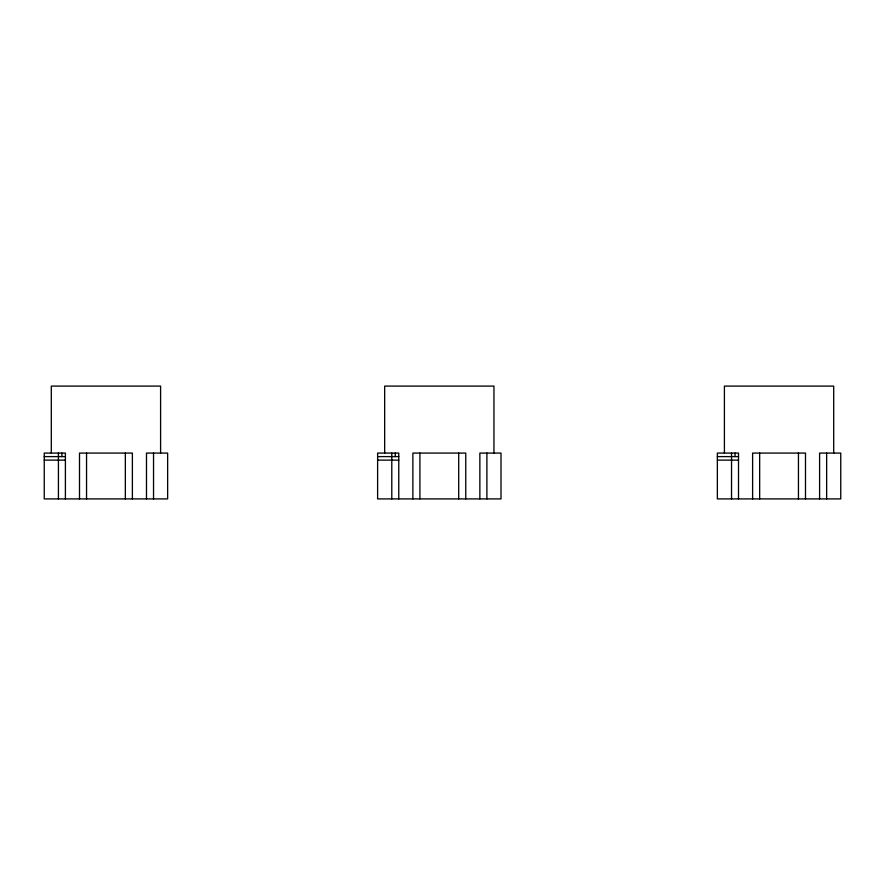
<?xml version="1.0" encoding="UTF-8"?>
<svg xmlns="http://www.w3.org/2000/svg" width="885" height="885" viewBox="0 0 885 885"><rect width="100%" height="100%" fill="white"/><g stroke="black" fill="none" stroke-linecap="round" stroke-linejoin="round"><path stroke-width="1.33" d="M391.79 498.908L391.79 453.076M731.53 498.908L731.541 453.076M44.25 456.605L65.401 456.605M377.618 456.605L398.77 456.605M717.359 456.605L738.51 456.605M44.25 460.123L65.401 460.123M377.618 460.123L398.77 460.123M717.359 460.123L738.51 460.123M58.421 498.908L58.432 453.076M833.703 453.076L833.703 386.092L724.406 386.092L724.406 453.076M826.645 453.076L826.645 498.908M819.598 498.908L819.598 453.076L840.75 453.076L840.75 498.908L717.359 498.908L717.359 453.076L738.51 453.076L738.51 498.908M805.494 498.908L805.494 453.076L752.615 453.076L752.615 498.908M798.447 453.076L798.447 498.908M759.662 453.076L759.662 498.908M735.026 453.076L735.026 456.605M493.952 453.076L493.952 386.092L384.665 386.092L384.665 453.076M486.905 453.076L486.905 498.908M479.858 498.908L479.858 453.076L501.01 453.076L501.01 498.908L377.618 498.908L377.618 453.076L398.77 453.076L398.77 498.908M465.753 498.908L465.753 453.076L412.875 453.076L412.875 498.908M458.695 453.076L458.695 498.908M419.921 453.076L419.921 498.908M395.274 453.076L395.274 456.605M160.594 453.076L160.594 386.092L51.297 386.092L51.297 453.076M153.536 453.076L153.536 498.908M146.49 498.908L146.49 453.076L167.641 453.076L167.641 498.908L44.25 498.908L44.25 453.076L65.401 453.076L65.401 498.908M132.385 498.908L132.385 453.076L79.506 453.076L79.506 498.908M125.338 453.076L125.338 498.908M86.553 453.076L86.553 498.908M61.917 453.076L61.917 456.605"/></g></svg>
